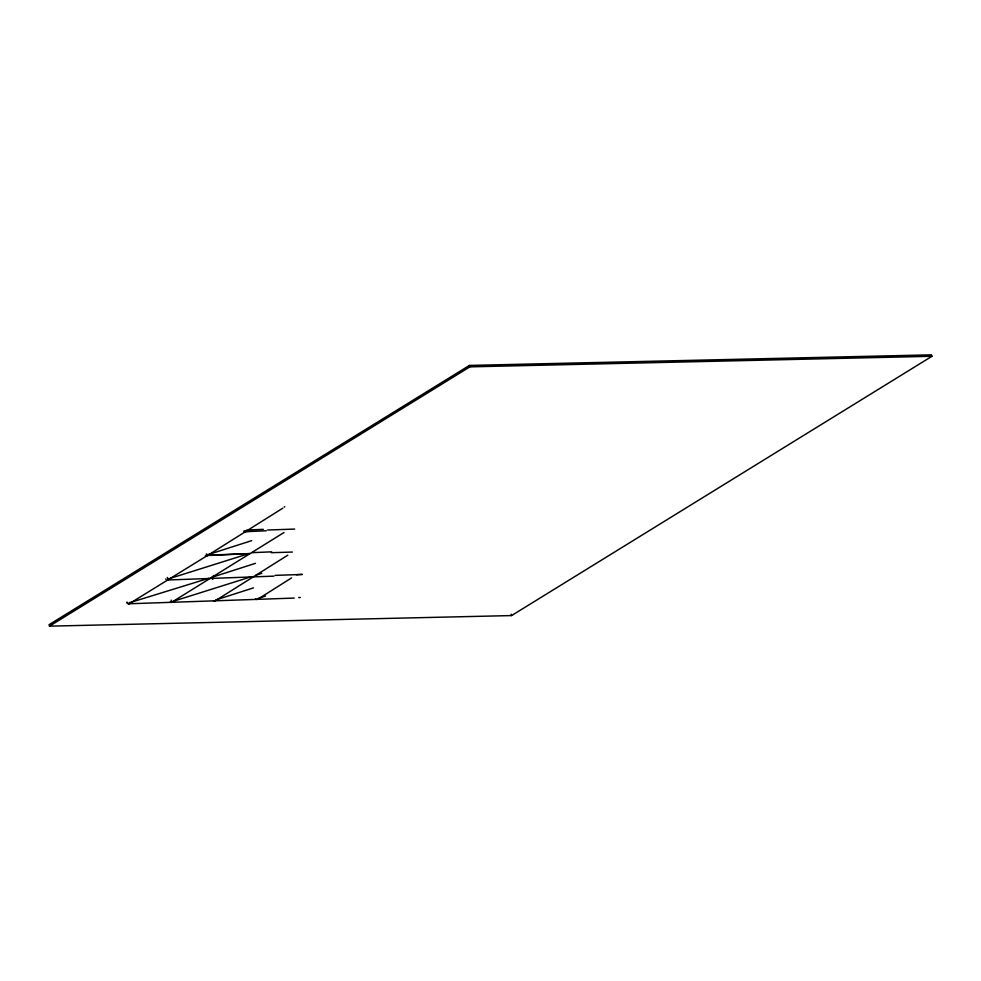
<?xml version="1.0" encoding="UTF-8"?>
<svg xmlns="http://www.w3.org/2000/svg" width="981" height="981" viewBox="0 0 981 981"><rect width="100%" height="100%" fill="white"/><g stroke="black" fill="none" stroke-linecap="round" stroke-linejoin="round"><path stroke-width="1.47" d="M246.574 530.059L245.802 531.469L243.852 530.929M213.085 578.447L212.705 579.293M207.739 554.351A2.563 1.827 89 0 1 207.371 555.197L206.451 555.92A2.563 1.827 89 0 1 205.385 555.822M258.089 598.79L256.617 599.465A2.563 1.655 57.7 0 1 255.501 598.827M284.772 506.699L284.122 507.103M292.375 552.058L271.296 552.708M302.271 574.437L275.097 575.381M129.602 603.499L207.714 555.332M282.724 508.232L207.432 555.577M284.012 532.499L171.442 602.444A2.563 1.655 58.2 0 1 170.314 601.844M287.813 555.172L215.035 600.936A2.563 1.68 58.3 0 1 214.729 601.083L214.054 601.095A2.563 1.655 58 0 1 213.49 600.875M257.66 599.33L291.615 577.858M469.421 365.423L49.05 624.713L49.504 626.148L511.579 615.577L931.95 356.287L931.496 354.852L469.421 365.423L469.874 366.857L931.95 356.287M49.504 626.148L469.874 366.857M126.929 602.69A2.563 1.827 89 0 0 128.474 603.793L129.517 603.303A2.563 1.815 88.5 0 0 130.13 602.126M255.918 575.246L261.743 573.333M258.285 598.385L265.557 596.019M208.033 554.645L251.676 540.641M211.822 577.331L255.477 563.327M215.648 600.004L253.454 587.877M170.669 578.226L247.752 553.971M173.024 601.365L251.553 576.656M208.916 578.25L131.859 602.027M300.309 597.466L299.266 597.613A2.563 1.643 57.5 0 1 298.702 597.38M296.176 574.731L302.099 574.4M294.668 529.078L267.494 530.022M207.101 555.528L249.996 553.591L207.371 555.197M294.251 598.079L128.474 603.793M244.22 531.543L251.835 531.199M244.931 531.702L266.28 530.782M248.095 529.998L263.313 529.348M251.896 552.671L271.676 551.837M273.895 576.141L167.273 580.016L168.548 579.231A2.563 1.827 89 0 0 168.928 578.385M511.126 614.143L511.579 615.577M167.297 577.441L167.579 578.373M171.111 600.127L171.381 601.046M206.268 553.897L206.586 555.111M130.265 602.775A2.563 1.655 58.5 0 1 127.003 602.101M165.961 579.305A2.563 1.827 89 0 1 165.728 578.925M172.828 601.77A2.563 1.655 58.2 0 1 172.411 602.285M213.429 575.516A5.138 3.63 88.7 0 1 213.453 576.521"/></g></svg>
